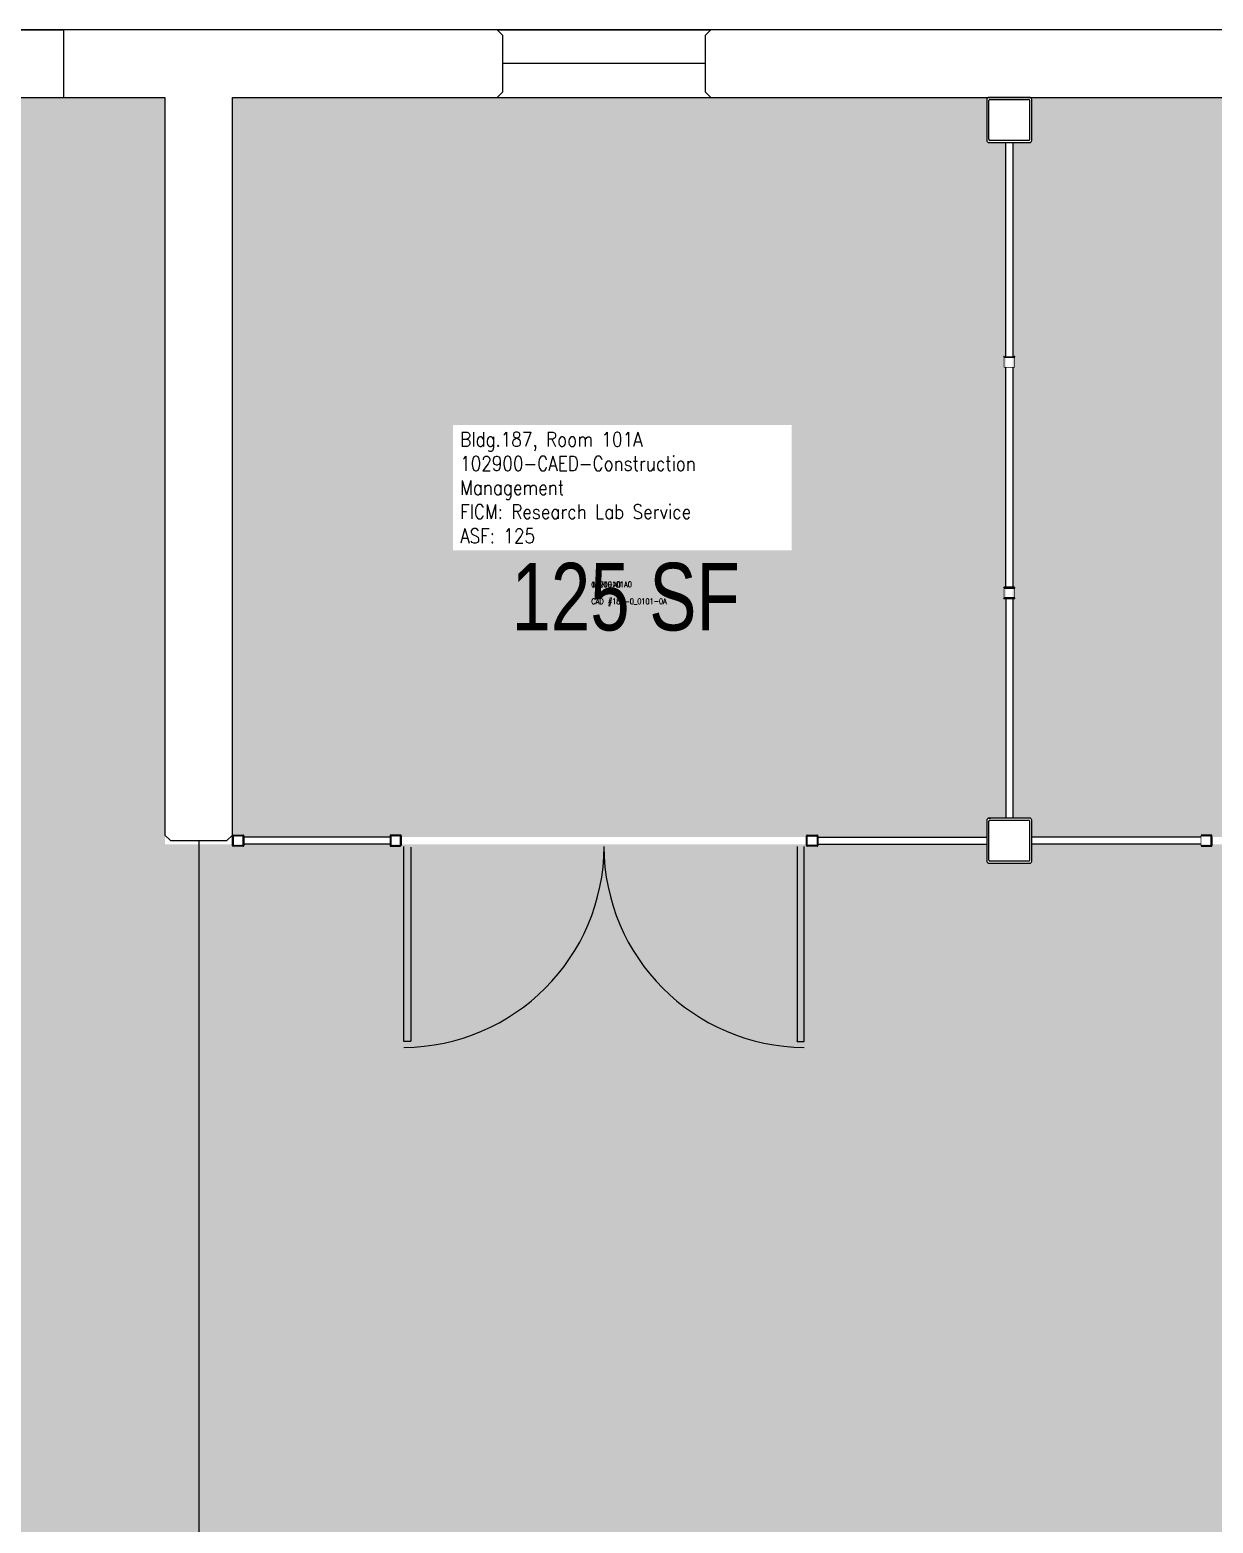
# Model space of a CAD drawing. Header units: inches. Extents: x -576 to 1569, y -102 to 531.
# Drawn here: x 840 to 1050.2, y 262.8 to 528 of the extents above; entities that cross this region are included whole.
import ezdxf
from ezdxf.enums import TextEntityAlignment as Align

# ---------------------------------------------------------------- set-up
doc = ezdxf.new("R2010")
doc.units = ezdxf.units.IN
doc.header["$LTSCALE"] = 0.25
doc.header["$MEASUREMENT"] = 0
for name, color, linetype in [('A-DOOR', 2, 'CONTINUOUS'), ('A-FLOR', 3, 'CONTINUOUS'), ('A-GLAZ', 1, 'CONTINUOUS'), ('A-GLAZ-SILL', 2, 'CONTINUOUS'), ('A-IDEN-CNUM', 7, 'CONTINUOUS'), ('A-IDEN-RNUM', 7, 'CONTINUOUS'), ('A-IDEN-SNUM', 4, 'CONTINUOUS'), ('A-IDEN-VNUM', 4, 'CONTINUOUS'), ('A-WALL', 5, 'CONTINUOUS'), ('AREA-GROSS', 1, 'CONTINUOUS'), ('AREA-TEXT', 3, 'CONTINUOUS'), ('Rooms-Category-Color', 7, 'CONTINUOUS'), ('Rooms-College-Color', 7, 'CONTINUOUS'), ('Rooms-Department-Color', 7, 'CONTINUOUS'), ('Rooms-Division-Color', 7, 'CONTINUOUS'), ('Rooms-Information', 7, 'CONTINUOUS')]:
    doc.layers.add(name, color=color, linetype=linetype)
doc.styles.add('AREA', font='arial.ttf', dxfattribs={"width": 0.75, "height": 12})
doc.styles.add('ROOMSNUMBER', font='txt.shx', dxfattribs={"height": 0.03})
doc.styles.add('ROOMVNUMBER', font='simplex.shx', dxfattribs={"width": 0.85})

msp = doc.modelspace()

# ---------------------------------------------------------------- hatches: boundary and pattern name
at = {"layer": 'A-WALL'}
h = msp.add_hatch(color=256, dxfattribs=at)
h.paths.add_polyline_path([(1013, 468.12, 0.414214), (1013.12, 468), (1014.87, 468, 0.414214), (1015, 468.12), (1015, 469.87, 0.414214), (1014.87, 470), (1013.12, 470, 0.414214), (1013, 469.87)])
h.paths.add_polyline_path([(1013.12, 469.87), (1014.87, 469.87), (1014.87, 468.12), (1013.12, 468.12)], flags=16)
h = msp.add_hatch(color=256, dxfattribs=at)
h.paths.add_polyline_path([(1013, 469.87, -0.414214), (1013.12, 470), (1014.87, 470, -0.414214), (1015, 469.87), (1015, 468.12, -0.414214), (1014.87, 468), (1013.12, 468, -0.414214), (1013, 468.12)])
h.paths.add_polyline_path([(1013.12, 468.12), (1014.87, 468.12), (1014.87, 469.87), (1013.12, 469.87)], flags=16)
h = msp.add_hatch(color=256, dxfattribs=at)
h.paths.add_polyline_path([(1013, 427.12, 0.414214), (1013.12, 427), (1014.87, 427, 0.414214), (1015, 427.12), (1015, 428.87, 0.414214), (1014.87, 429), (1013.12, 429, 0.414214), (1013, 428.87)])
h.paths.add_polyline_path([(1013.12, 428.87), (1014.87, 428.87), (1014.87, 427.12), (1013.12, 427.12)], flags=16)
h = msp.add_hatch(color=256, dxfattribs=at)
h.paths.add_polyline_path([(1013, 428.87, -0.414214), (1013.12, 429), (1014.87, 429, -0.414214), (1015, 428.87), (1015, 427.12, -0.414214), (1014.87, 427), (1013.12, 427, -0.414214), (1013, 427.12)])
h.paths.add_polyline_path([(1013.12, 427.12), (1014.87, 427.12), (1014.87, 428.87), (1013.12, 428.87)], flags=16)
h = msp.add_hatch(color=256, dxfattribs=at)
h.paths.add_polyline_path([(876, 383.12, 0.414214), (876.12, 383), (877.87, 383, 0.414214), (878, 383.12), (878, 384.87, 0.414214), (877.87, 385), (876.12, 385, 0.414214), (876, 384.87)])
h.paths.add_polyline_path([(876.12, 384.87), (877.87, 384.87), (877.87, 383.12), (876.12, 383.12)], flags=16)
h = msp.add_hatch(color=256, dxfattribs=at)
h.paths.add_polyline_path([(876, 383.12, 0.414214), (876.12, 383), (877.87, 383, 0.414214), (878, 383.12), (878, 384.87, 0.414214), (877.87, 385), (876.12, 385, 0.414214), (876, 384.87)])
h.paths.add_polyline_path([(876.12, 384.87), (877.87, 384.87), (877.87, 383.12), (876.12, 383.12)], flags=16)
h = msp.add_hatch(color=256, dxfattribs=at)
h.paths.add_polyline_path([(904, 384.87, -0.414214), (904.12, 385), (905.87, 385, -0.414214), (906, 384.87), (906, 383.12, -0.414214), (905.87, 383), (904.12, 383, -0.414214), (904, 383.12)])
h.paths.add_polyline_path([(904.12, 384.87), (904.12, 383.12), (905.87, 383.12), (905.87, 384.87)], flags=16)
h = msp.add_hatch(color=256, dxfattribs=at)
h.paths.add_polyline_path([(980, 384.87, 0.414214), (979.87, 385), (978.12, 385, 0.414214), (978, 384.87), (978, 383.12, 0.414214), (978.12, 383), (979.87, 383, 0.414214), (980, 383.12)])
h.paths.add_polyline_path([(979.87, 384.87), (979.87, 383.12), (978.12, 383.12), (978.12, 384.87)], flags=16)
h = msp.add_hatch(color=256, dxfattribs=at)
h.paths.add_polyline_path([(1048, 384.87, -0.414214), (1048.12, 385), (1049.87, 385, -0.414214), (1050, 384.87), (1050, 383.12, -0.414214), (1049.87, 383), (1048.12, 383, -0.414214), (1048, 383.12)])
h.paths.add_polyline_path([(1048.12, 384.87), (1048.12, 383.12), (1049.87, 383.12), (1049.87, 384.87)], flags=16)
at = {"layer": 'Rooms-Category-Color', "true_color": 0xe3f498}
for points in [[(864, 516), (12, 516), (12, 12), (864, 12)], [(1010, 516), (1010, 508), (1013.37, 508), (1013.37, 388), (1010, 388), (1010, 384.62), (876, 384.62), (876, 516)], [(1018, 516), (1018, 508), (1014.62, 508), (1014.62, 388), (1018, 388), (1018, 384.62), (1154, 384.62), (1154, 388), (1157.34, 388), (1157.37, 508), (1154, 508), (1154, 516)], [(1162, 384.62), (1162, 380), (1154, 380), (1154, 383.37), (1018, 383.37), (1018, 380), (1010, 380), (1010, 383.37), (864, 383.37), (864, 60), (876, 60), (876, 12), (1010, 12), (1010, 20), (1017.5, 20), (1017.5, 140), (1010, 140), (1010, 148.12), (1301.41, 148.12), (1301.41, 380), (1298.03, 380), (1298.03, 383.37), (1162.03, 383.37)]]:
    msp.add_hatch(color=61, dxfattribs=at).paths.add_polyline_path(points)
at = {"layer": 'Rooms-College-Color', "true_color": 0xe3f498}
for points in [[(864, 516), (12, 516), (12, 12), (864, 12)], [(1010, 516), (1010, 508), (1013.37, 508), (1013.37, 388), (1010, 388), (1010, 384.62), (876, 384.62), (876, 516)], [(1018, 516), (1018, 508), (1014.62, 508), (1014.62, 388), (1018, 388), (1018, 384.62), (1154, 384.62), (1154, 388), (1157.34, 388), (1157.37, 508), (1154, 508), (1154, 516)], [(1162, 384.62), (1162, 380), (1154, 380), (1154, 383.37), (1018, 383.37), (1018, 380), (1010, 380), (1010, 383.37), (864, 383.37), (864, 60), (876, 60), (876, 12), (1010, 12), (1010, 20), (1017.5, 20), (1017.5, 140), (1010, 140), (1010, 148.12), (1301.41, 148.12), (1301.41, 380), (1298.03, 380), (1298.03, 383.37), (1162.03, 383.37)]]:
    msp.add_hatch(color=61, dxfattribs=at).paths.add_polyline_path(points)
at = {"layer": 'Rooms-Department-Color', "true_color": 0xe3f498}
for points in [[(864, 516), (12, 516), (12, 12), (864, 12)], [(1010, 516), (1010, 508), (1013.37, 508), (1013.37, 388), (1010, 388), (1010, 384.62), (876, 384.62), (876, 516)], [(1018, 516), (1018, 508), (1014.62, 508), (1014.62, 388), (1018, 388), (1018, 384.62), (1154, 384.62), (1154, 388), (1157.34, 388), (1157.37, 508), (1154, 508), (1154, 516)], [(1162, 384.62), (1162, 380), (1154, 380), (1154, 383.37), (1018, 383.37), (1018, 380), (1010, 380), (1010, 383.37), (864, 383.37), (864, 60), (876, 60), (876, 12), (1010, 12), (1010, 20), (1017.5, 20), (1017.5, 140), (1010, 140), (1010, 148.12), (1301.41, 148.12), (1301.41, 380), (1298.03, 380), (1298.03, 383.37), (1162.03, 383.37)]]:
    msp.add_hatch(color=61, dxfattribs=at).paths.add_polyline_path(points)
at = {"layer": 'Rooms-Division-Color', "true_color": 0xe3f498}
for points in [[(864, 516), (12, 516), (12, 12), (864, 12)], [(1010, 516), (1010, 508), (1013.37, 508), (1013.37, 388), (1010, 388), (1010, 384.62), (876, 384.62), (876, 516)], [(1018, 516), (1018, 508), (1014.62, 508), (1014.62, 388), (1018, 388), (1018, 384.62), (1154, 384.62), (1154, 388), (1157.34, 388), (1157.37, 508), (1154, 508), (1154, 516)], [(1162, 384.62), (1162, 380), (1154, 380), (1154, 383.37), (1018, 383.37), (1018, 380), (1010, 380), (1010, 383.37), (864, 383.37), (864, 60), (876, 60), (876, 12), (1010, 12), (1010, 20), (1017.5, 20), (1017.5, 140), (1010, 140), (1010, 148.12), (1301.41, 148.12), (1301.41, 380), (1298.03, 380), (1298.03, 383.37), (1162.03, 383.37)]]:
    msp.add_hatch(color=61, dxfattribs=at).paths.add_polyline_path(points)

# ---------------------------------------------------------------- linework, layer by layer
at = {"layer": 'A-DOOR'}
for p, q in [((906.44, 348.56), (906.44, 382.94)), ((907.69, 382.81), (907.69, 348.44)), ((976.31, 382.94), (976.31, 348.44)), ((977.56, 348.56), (977.56, 382.94)), ((906.44, 348.31), (906.44, 348.56)), ((907.69, 348.31), (906.44, 348.31)), ((907.69, 348.31), (907.69, 348.44)), ((976.31, 348.31), (976.31, 348.44)), ((976.31, 348.31), (977.56, 348.31)), ((977.56, 348.31), (977.56, 348.56))]:
    msp.add_line(p, q, dxfattribs=at)
for centre, start, end in [((906.19, 383.12), 270.3996, 359.7003), ((977.81, 383.12), 180.2997, 269.6004)]:
    msp.add_arc(centre, 35.84, start, end, dxfattribs=at)
at = {"layer": 'A-FLOR'}
msp.add_line((870, 384), (870, 60), dxfattribs=at)
at = {"layer": 'A-GLAZ'}
msp.add_line((960, 522), (924, 522), dxfattribs=at)
at = {"layer": 'A-GLAZ-SILL'}
for p, q in [((923, 528), (961, 528)), ((923, 516), (961, 516))]:
    msp.add_line(p, q, dxfattribs=at)
at = {"layer": 'A-WALL'}
for p, q in [((0, 528), (846, 528)), ((923, 528), (846, 528)), ((846, 528), (846, 516)), ((923, 528), (846, 528)), ((846, 528), (846, 516)), ((924, 527), (923, 528)), ((924, 527), (923, 528)), ((961, 528), (960, 527)), ((961, 528), (960, 527)), ((1067, 528), (961, 528)), ((1067, 528), (961, 528)), ((924, 517), (924, 527)), ((924, 517), (924, 527)), ((960, 527), (960, 517)), ((960, 527), (960, 517)), ((12, 516), (846, 516)), ((846, 516), (864, 516)), ((846, 516), (864, 516)), ((864, 516), (864, 385)), ((864, 516), (864, 385)), ((876, 385), (876, 516)), ((876, 516), (923, 516)), ((876, 385), (876, 516)), ((876, 516), (923, 516)), ((923, 516), (924, 517)), ((923, 516), (924, 517)), ((960, 517), (961, 516)), ((960, 517), (961, 516)), ((961, 516), (1013.97, 516)), ((961, 516), (1008, 516)), ((1008, 516), (1067, 516)), ((1010, 515.62), (1010, 508.37)), ((1017.56, 516), (1010.37, 516)), ((1010.37, 516), (1010.64, 516)), ((1010.37, 508.56), (1010.37, 515.44)), ((1010.56, 515.62), (1017.44, 515.62)), ((1013.97, 516), (1067, 516)), ((1017.62, 516), (1017.56, 516)), ((1017.62, 515.44), (1017.62, 508.56)), ((1018, 508.37), (1018, 515.62)), ((1010.37, 508), (1017.62, 508)), ((1017.44, 508.37), (1010.56, 508.37)), ((1013.37, 469.93), (1013.37, 508)), ((1014.62, 508), (1014.62, 469.93)), ((1013.14, 469.87), (1014.86, 469.87)), ((1014.86, 469.87), (1013.14, 469.87)), ((1013.37, 429), (1013.37, 468.07)), ((1014.62, 468.12), (1014.62, 429)), ((1013.12, 429), (1014.87, 429)), ((1014.87, 429), (1013.12, 429)), ((1013.14, 428.87), (1014.86, 428.87)), ((1014.86, 428.87), (1013.14, 428.87)), ((1014.86, 427.12), (1013.14, 427.12)), ((1013.14, 427.12), (1014.86, 427.12)), ((1013.37, 429), (1014.62, 429)), ((1014.87, 427), (1013.12, 427)), ((1013.12, 427), (1014.87, 427)), ((1013.37, 427), (1014.62, 427)), ((1013.37, 427), (1013.37, 388)), ((1014.62, 427), (1014.62, 388)), ((1010, 387.62), (1010, 380.37)), ((1017.56, 388), (1010.37, 388)), ((1010.37, 388), (1010.64, 388)), ((1010.37, 380.56), (1010.37, 387.44)), ((1010.56, 387.62), (1017.44, 387.62)), ((1017.62, 388), (1017.56, 388)), ((1017.62, 387.44), (1017.62, 380.56)), ((1018, 380.37), (1018, 387.62)), ((864, 385), (865, 384)), ((864, 385), (865, 384)), ((875, 384), (876, 385)), ((875, 384), (876, 385)), ((876, 383.12), (876, 384.87)), ((876.12, 385), (877.87, 385)), ((877.87, 384.87), (876.12, 384.87)), ((876.12, 384.87), (876.12, 383.12)), ((876.37, 385), (877.62, 385)), ((877.87, 383.12), (877.87, 384.87)), ((878, 384.87), (878, 383.12)), ((878, 384.62), (878, 383.37)), ((904, 384.62), (878, 384.62)), ((904, 384.87), (904, 383.12)), ((904, 384.62), (904, 383.37)), ((905.87, 385), (904.12, 385)), ((904.12, 384.86), (904.12, 383.14)), ((905.86, 384.87), (904.14, 384.87)), ((905.87, 383.14), (905.87, 384.86)), ((906, 383.12), (906, 384.87)), ((978, 383.12), (978, 384.87)), ((978, 384.62), (978, 383.12)), ((978.12, 385), (979.87, 385)), ((978.12, 383.14), (978.12, 384.86)), ((978.14, 384.87), (979.86, 384.87)), ((979.87, 384.86), (979.87, 383.14)), ((980, 384.87), (980, 383.12)), ((980, 384.62), (980, 383.37)), ((980, 384.62), (1010, 384.62)), ((1048, 384.62), (1018, 384.62)), ((1049.87, 385), (1048.12, 385)), ((1049.86, 384.87), (1048.14, 384.87)), ((1049.87, 383.14), (1049.87, 384.86)), ((1050, 383.12), (1050, 384.87)), ((1050, 384.62), (1050, 383.12)), ((865, 384), (875, 384)), ((865, 384), (875, 384)), ((876.12, 383.12), (877.87, 383.12)), ((877.87, 383), (876.12, 383)), ((904, 383.37), (878, 383.37)), ((904.12, 383), (905.87, 383)), ((904.14, 383.12), (905.86, 383.12)), ((979.87, 383), (978.12, 383)), ((979.86, 383.12), (978.14, 383.12)), ((980, 383.37), (1010, 383.37)), ((1048.01, 383.37), (1018, 383.37)), ((1048.12, 383), (1049.87, 383)), ((1048.14, 383.12), (1049.86, 383.12)), ((1010.37, 380), (1017.62, 380)), ((1017.44, 380.37), (1010.56, 380.37))]:
    msp.add_line(p, q, dxfattribs=at)
for centre, radius, start, end in [((1010.37, 515.62), 0.375, 90, 180), ((1010.56, 515.44), 0.188, 90, 180), ((1017.44, 515.44), 0.188, 0, 90), ((1017.62, 515.62), 0.375, 0, 90), ((1010.37, 508.37), 0.375, 180, 270), ((1010.56, 508.56), 0.188, 180, 270), ((1017.44, 508.56), 0.188, 270, 0), ((1017.62, 508.37), 0.375, 270, 0), ((1013.12, 469.87), 0.125, 90, 180), ((1013.12, 469.87), 0.125, 90, 180), ((1013.14, 469.86), 0.0125, 90, 180), ((1013.14, 469.86), 0.0125, 90, 180), ((1014.86, 469.86), 0.0125, 0, 90), ((1014.86, 469.86), 0.0125, 0, 90), ((1014.87, 469.87), 0.125, 0, 90), ((1014.87, 469.87), 0.125, 0, 90), ((1013.12, 428.87), 0.125, 90, 180), ((1013.12, 428.87), 0.125, 90, 180), ((1013.12, 427.12), 0.125, 180, 270), ((1013.12, 427.12), 0.125, 180, 270), ((1013.14, 428.86), 0.0125, 90, 180), ((1013.14, 428.86), 0.0125, 90, 180), ((1013.14, 427.14), 0.0125, 180, 270), ((1013.14, 427.14), 0.0125, 180, 270), ((1014.86, 428.86), 0.0125, 0, 90), ((1014.86, 428.86), 0.0125, 0, 90), ((1014.86, 427.14), 0.0125, 270, 0), ((1014.86, 427.14), 0.0125, 270, 0), ((1014.87, 428.87), 0.125, 0, 90), ((1014.87, 428.87), 0.125, 0, 90), ((1014.87, 427.12), 0.125, 270, 0), ((1014.87, 427.12), 0.125, 270, 0), ((1010.37, 387.62), 0.375, 90, 180), ((1010.56, 387.44), 0.188, 90, 180), ((1017.44, 387.44), 0.188, 0, 90), ((1017.62, 387.62), 0.375, 0, 90), ((876.12, 384.87), 0.125, 90, 180), ((877.87, 384.87), 0.125, 0, 90), ((904.12, 384.87), 0.125, 90, 180), ((904.14, 384.86), 0.0125, 90, 180), ((905.86, 384.86), 0.0125, 0, 90), ((905.87, 384.87), 0.125, 0, 90), ((978.12, 384.87), 0.125, 90, 180), ((978.14, 384.86), 0.0125, 90, 180), ((979.86, 384.86), 0.0125, 0, 90), ((979.87, 384.87), 0.125, 0, 90), ((1049.86, 384.86), 0.0125, 0, 90), ((1049.87, 384.87), 0.125, 0, 90), ((876.12, 383.12), 0.125, 180, 270), ((877.87, 383.12), 0.125, 270, 0), ((904.12, 383.12), 0.125, 180, 270), ((904.14, 383.14), 0.0125, 180, 270), ((978.12, 383.12), 0.125, 180, 270), ((978.14, 383.14), 0.0125, 180, 270), ((979.86, 383.14), 0.0125, 270, 0), ((979.87, 383.12), 0.125, 270, 0), ((1049.86, 383.14), 0.0125, 270, 0), ((1049.87, 383.12), 0.125, 270, 0), ((1010.37, 380.37), 0.375, 180, 270), ((1010.56, 380.56), 0.188, 180, 270), ((1017.44, 380.56), 0.188, 270, 0), ((1017.62, 380.37), 0.375, 270, 0)]:
    msp.add_arc(centre, radius, start, end, dxfattribs=at)
at = {"layer": 'AREA-GROSS'}
msp.add_lwpolyline([(1458, 528), (-0.03, 528), (0, 1), (1, 0), (1458, 0)], close=True, dxfattribs=at)

# ---------------------------------------------------------------- texts
at = {"layer": 'A-IDEN-CNUM', "style": 'ROOMSNUMBER', "width": 0.85}
msp.add_text('CAD #187-0_0101-0A', height=1, rotation=0.196, dxfattribs=at).set_placement((939.75, 425.98))
at = {"layer": 'A-IDEN-RNUM', "style": 'ROOMSNUMBER', "width": 0.85}
msp.add_text('0101-A0', height=1, rotation=0.196, dxfattribs=at).set_placement((939.75, 428.98))
at = {"layer": 'A-IDEN-SNUM', "style": 'ROOMSNUMBER', "width": 0.85}
msp.add_text('18700101A0', height=1, rotation=0.196, dxfattribs=at).set_placement((939.75, 428.98))
at = {"layer": 'A-IDEN-VNUM', "style": 'ROOMVNUMBER', "width": 0.85}
msp.add_text('101A', height=18, dxfattribs=at).set_placement((941.22, 436.84), align=Align.CENTER)
at = {"layer": 'AREA-TEXT', "style": 'AREA', "width": 0.75}
msp.add_text('125 SF', height=12, dxfattribs=at).set_placement((945.84, 427.33), align=Align.MIDDLE_CENTER)

# ---------------------------------------------------------------- next in the draw order: texts
at = {"layer": 'Rooms-Information', "insert": (916.45, 436.84), "char_height": 2.5714, "width": 57.6, "attachment_point": 7, "style": 'ROOMVNUMBER', "bg_fill": 3, "box_fill_scale": 1.5, "bg_fill_color": 256, "bg_fill_true_color": 13158600, "bg_fill_transparency": 0}
msp.add_mtext('Bldg.187, Room 101A^M^J102900-CAED-Construction Management^M^JFICM: Research Lab Service^M^JASF: 125', dxfattribs=at)

doc.saveas('drawing.dxf')
